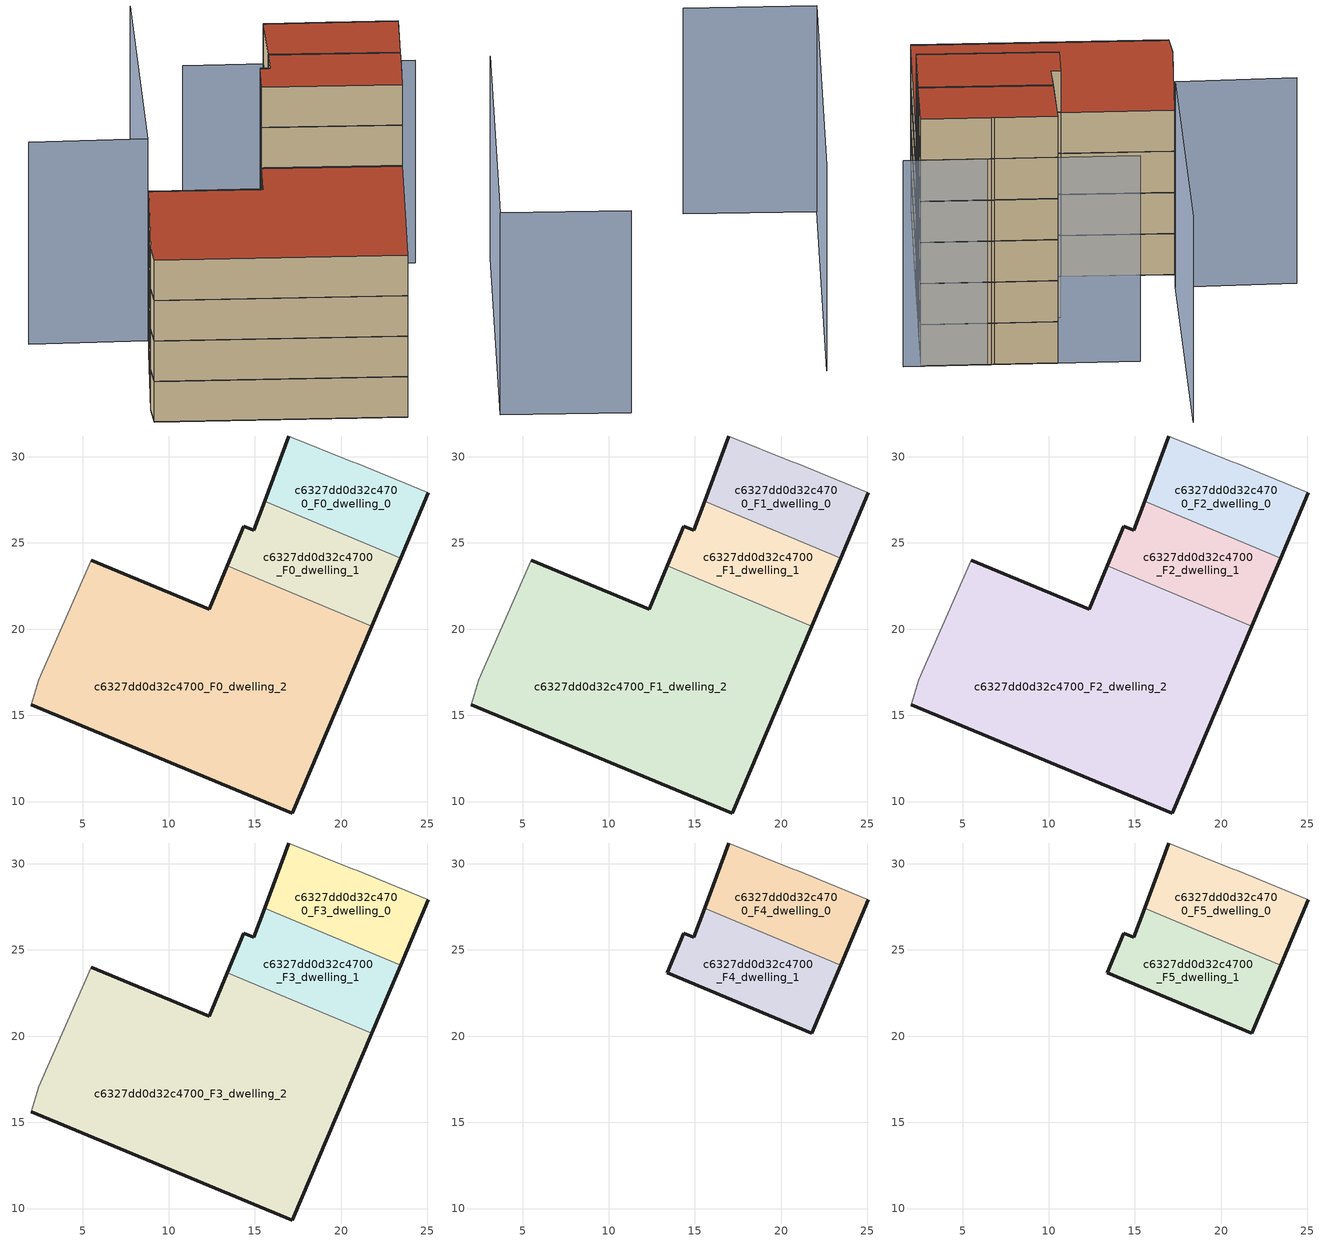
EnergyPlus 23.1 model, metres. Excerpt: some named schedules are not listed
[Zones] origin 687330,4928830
c6327dd0d32c4700_F0_dwelling_0
 floor ground (EU_floor_Construction): 23.44,24.11 25.04,27.92 20.89,29.62 20.7,29.7 16.97,31.21 15.56,27.42 z0
 wall outside (EU_wall_Construction): 25.04,27.92 23.44,24.11 / 15.56,27.42 16.97,31.21 z0:3
 wall adiabatic (EU_wall_Construction): 16.97,31.21 20.7,29.7 20.89,29.62 25.04,27.92 z0:3
 wall to c6327dd0d32c4700_F0_dwelling_1 (EU_wall_Construction): 23.44,24.11 15.56,27.41 z0:3
c6327dd0d32c4700_F0_dwelling_1
 floor ground (EU_floor_Construction): 21.78,20.17 22.85,22.7 23.44,24.11 15.56,27.42 14.94,25.75 14.36,25.98 13.4,23.68 z0
 wall outside (EU_wall_Construction): 23.44,24.11 22.85,22.7 21.78,20.17 / 13.4,23.68 14.36,25.98 14.94,25.75 15.56,27.42 z0:3
 wall to c6327dd0d32c4700_F0_dwelling_2 (EU_wall_Construction): 21.77,20.17 13.4,23.68 z0:3
c6327dd0d32c4700_F0_dwelling_2
 floor ground (EU_floor_Construction): 17.17,9.34 21.78,20.17 13.4,23.68 12.35,21.15 5.5,24 2.45,17.08 2.03,15.61 z0
 wall outside (EU_wall_Construction): 21.78,20.17 17.17,9.34 2.03,15.61 / 5.5,24 12.35,21.15 13.4,23.68 z0:3
 wall adiabatic (EU_wall_Construction): 2.03,15.61 2.45,17.08 5.5,24 z0:3
c6327dd0d32c4700_F1_dwelling_0
 floor to c6327dd0d32c4700_F0_dwelling_0 (EU_floor_Construction): 23.44,24.11 25.04,27.92 20.89,29.62 20.7,29.7 16.97,31.21 15.56,27.42 z3
 wall outside (EU_wall_Construction): 25.04,27.92 23.44,24.11 / 15.56,27.42 16.97,31.21 z3:6
 wall adiabatic (EU_wall_Construction): 16.97,31.21 20.7,29.7 20.89,29.62 25.04,27.92 z3:6
 wall to c6327dd0d32c4700_F1_dwelling_1 (EU_wall_Construction): 23.44,24.11 15.56,27.41 z3:6
c6327dd0d32c4700_F1_dwelling_1
 floor to c6327dd0d32c4700_F0_dwelling_1 (EU_floor_Construction): 21.77,20.17 22.85,22.7 23.44,24.11 15.56,27.42 14.94,25.75 14.36,25.98 13.4,23.68 z3
 wall outside (EU_wall_Construction): 23.44,24.11 22.85,22.7 21.78,20.17 / 13.4,23.68 14.36,25.98 14.94,25.75 15.56,27.42 z3:6
 wall to c6327dd0d32c4700_F1_dwelling_2 (EU_wall_Construction): 21.77,20.17 13.4,23.68 z3:6
c6327dd0d32c4700_F1_dwelling_2
 floor to c6327dd0d32c4700_F0_dwelling_2 (EU_floor_Construction): 17.17,9.34 21.77,20.17 13.4,23.68 12.35,21.15 5.5,24 2.45,17.08 2.03,15.61 z3
 wall outside (EU_wall_Construction): 21.78,20.17 17.17,9.34 2.03,15.61 / 5.5,24 12.35,21.15 13.4,23.68 z3:6
 wall adiabatic (EU_wall_Construction): 2.03,15.61 2.45,17.08 5.5,24 z3:6
c6327dd0d32c4700_F2_dwelling_0
 floor to c6327dd0d32c4700_F1_dwelling_0 (EU_floor_Construction): 23.44,24.11 25.04,27.92 20.89,29.62 20.7,29.7 16.97,31.21 15.56,27.42 z6
 wall outside (EU_wall_Construction): 25.04,27.92 23.44,24.11 / 15.56,27.42 16.97,31.21 z6:9
 wall adiabatic (EU_wall_Construction): 16.97,31.21 20.7,29.7 20.89,29.62 25.04,27.92 z6:9
 wall to c6327dd0d32c4700_F2_dwelling_1 (EU_wall_Construction): 23.44,24.11 15.56,27.41 z6:9
c6327dd0d32c4700_F2_dwelling_1
 floor to c6327dd0d32c4700_F1_dwelling_1 (EU_floor_Construction): 21.77,20.17 22.85,22.7 23.44,24.11 15.56,27.42 14.94,25.75 14.36,25.98 13.4,23.68 z6
 wall outside (EU_wall_Construction): 23.44,24.11 22.85,22.7 21.78,20.17 / 13.4,23.68 14.36,25.98 14.94,25.75 15.56,27.42 z6:9
 wall to c6327dd0d32c4700_F2_dwelling_2 (EU_wall_Construction): 21.77,20.17 13.4,23.68 z6:9
c6327dd0d32c4700_F2_dwelling_2
 floor to c6327dd0d32c4700_F1_dwelling_2 (EU_floor_Construction): 17.17,9.34 21.77,20.17 13.4,23.68 12.35,21.15 5.5,24 2.45,17.08 2.03,15.61 z6
 wall outside (EU_wall_Construction): 21.78,20.17 17.17,9.34 2.03,15.61 / 5.5,24 12.35,21.15 13.4,23.68 z6:9
 wall adiabatic (EU_wall_Construction): 2.03,15.61 2.45,17.08 5.5,24 z6:9
c6327dd0d32c4700_F3_dwelling_0
 floor to c6327dd0d32c4700_F2_dwelling_0 (EU_floor_Construction): 23.44,24.11 25.04,27.92 20.89,29.62 20.7,29.7 16.97,31.21 15.56,27.42 z9
 wall outside (EU_wall_Construction): 25.04,27.92 23.44,24.11 / 15.56,27.42 16.97,31.21 z9:12
 wall adiabatic (EU_wall_Construction): 16.97,31.21 20.7,29.7 20.89,29.62 25.04,27.92 z9:12
 wall to c6327dd0d32c4700_F3_dwelling_1 (EU_wall_Construction): 23.44,24.11 15.56,27.41 z9:12
c6327dd0d32c4700_F3_dwelling_1
 floor to c6327dd0d32c4700_F2_dwelling_1 (EU_floor_Construction): 21.77,20.17 22.85,22.7 23.44,24.11 15.56,27.42 14.94,25.75 14.36,25.98 13.4,23.68 z9
 wall outside (EU_wall_Construction): 23.44,24.11 22.85,22.7 21.78,20.17 / 13.4,23.68 14.36,25.98 14.94,25.75 15.56,27.42 z9:12
 wall to c6327dd0d32c4700_F3_dwelling_2 (EU_wall_Construction): 21.77,20.17 13.4,23.68 z9:12
c6327dd0d32c4700_F3_dwelling_2
 floor to c6327dd0d32c4700_F2_dwelling_2 (EU_floor_Construction): 17.17,9.34 21.77,20.17 13.4,23.68 12.35,21.15 5.5,24 2.45,17.08 2.03,15.61 z9
 wall outside (EU_wall_Construction): 21.78,20.17 17.17,9.34 2.03,15.61 / 5.5,24 12.35,21.15 13.4,23.68 z9:12
 wall adiabatic (EU_wall_Construction): 2.03,15.61 2.45,17.08 5.5,24 z9:12
 roof outside (EU_roof_Construction): 21.78,20.17 17.17,9.34 2.03,15.61 2.45,17.08 5.5,24 12.35,21.15 13.4,23.68 z12
c6327dd0d32c4700_F4_dwelling_0
 floor to c6327dd0d32c4700_F3_dwelling_0 (EU_floor_Construction): 23.44,24.11 25.04,27.92 20.89,29.62 20.7,29.7 16.97,31.21 15.56,27.42 z12
 wall outside (EU_wall_Construction): 25.04,27.92 23.44,24.11 / 15.56,27.42 16.97,31.21 z12:15
 wall adiabatic (EU_wall_Construction): 16.97,31.21 20.7,29.7 20.89,29.62 25.04,27.92 z12:15
 wall to c6327dd0d32c4700_F4_dwelling_1 (EU_wall_Construction): 23.44,24.11 15.56,27.41 z12:15
c6327dd0d32c4700_F4_dwelling_1
 floor to c6327dd0d32c4700_F3_dwelling_1 (EU_floor_Construction): 21.77,20.17 22.85,22.7 23.44,24.11 15.56,27.42 14.94,25.75 14.36,25.98 13.4,23.68 z12
 wall outside (EU_wall_Construction): 23.44,24.11 22.85,22.7 21.78,20.17 13.4,23.68 14.36,25.98 14.94,25.75 15.56,27.42 z12:15
c6327dd0d32c4700_F5_dwelling_0
 floor to c6327dd0d32c4700_F4_dwelling_0 (EU_floor_Construction): 23.44,24.11 25.04,27.92 20.89,29.62 20.7,29.7 16.97,31.21 15.56,27.42 z15
 wall outside (EU_wall_Construction): 25.04,27.92 23.44,24.11 / 15.56,27.42 16.97,31.21 z15:18
 wall adiabatic (EU_wall_Construction): 16.97,31.21 20.7,29.7 20.89,29.62 25.04,27.92 z15:18
 wall to c6327dd0d32c4700_F5_dwelling_1 (EU_wall_Construction): 23.44,24.11 15.56,27.41 z15:18
 roof outside (EU_roof_Construction): 25.04,27.92 23.44,24.11 15.56,27.42 16.97,31.21 20.7,29.7 20.89,29.62 z18
c6327dd0d32c4700_F5_dwelling_1
 floor to c6327dd0d32c4700_F4_dwelling_1 (EU_floor_Construction): 21.77,20.17 22.85,22.7 23.44,24.11 15.56,27.42 14.94,25.75 14.36,25.98 13.4,23.68 z15
 wall outside (EU_wall_Construction): 23.44,24.11 22.85,22.7 21.78,20.17 13.4,23.68 14.36,25.98 14.94,25.75 15.56,27.42 z15:18
 roof outside (EU_roof_Construction): 23.44,24.11 22.85,22.7 21.78,20.17 13.4,23.68 14.36,25.98 14.94,25.75 15.56,27.42 z18
shading: 30.52,3.81 22.72,7.11 / 22.72,7.11 30.7,25.97 / 26.06,27.52 12.13,33.17 / 12.34,41.7 6.11,25.46 / 6.11,25.46 -1.09,28.22 z0:15
[Building]
EU S2 Campaign: North Axis=0; Terrain=City; Solar Distribution=FullExterior
[Site:Location]
Bologna: Latitude=44.5; Longitude=11.25; Time Zone=1; Elevation=37
[SizingPeriod:WeatherFileDays]
AnnualSizingPeriod: Begin Month=1; Begin Day of Month=1; End Month=12; End Day of Month=31; Day of Week for Start Day=Monday; Use Weather File Daylight Saving Period=No; Use Weather File Rain and Snow Indicators=No
[MATERIAL]
EU_InternalMass_Material: Roughness=MediumRough; Thickness=0.1; Conductivity=1; Density=1800; Specific Heat=900; Thermal Absorptance=0.9; Solar Absorptance=0.7; Visible Absorptance=0.7
[MATERIAL:NOMASS] Roughness=MediumRough; Thermal Absorptance=0.9; Solar Absorptance=0.7; Visible Absorptance=0.7
Name | Thermal Resistance
EU_wall_NoMass | 0.905828
EU_roof_NoMass | 0.37593
EU_floor_NoMass | 0.67114
[CONSTRUCTION]
EU_wall_Construction: EU_wall_NoMass
EU_roof_Construction: EU_roof_NoMass
EU_floor_Construction: EU_floor_NoMass
EU_InternalMass_Construction: EU_InternalMass_Material
[ZONE] Type=1; Multiplier=1; Ceiling Height=autocalculate; Floor Area=autocalculate; Part of Total Floor Area=Yes
Name | Volume
c6327dd0d32c4700_F0_dwelling_0 | 105.936
c6327dd0d32c4700_F1_dwelling_0; c6327dd0d32c4700_F2_dwelling_0; c6327dd0d32c4700_F3_dwelling_0; c6327dd0d32c4700_F4_dwelling_0; c6327dd0d32c4700_F5_dwelling_0 | 105.9375
c6327dd0d32c4700_F0_dwelling_1 | 113.606
c6327dd0d32c4700_F1_dwelling_1; c6327dd0d32c4700_F2_dwelling_1; c6327dd0d32c4700_F3_dwelling_1; c6327dd0d32c4700_F4_dwelling_1; c6327dd0d32c4700_F5_dwelling_1 | 113.604
c6327dd0d32c4700_F0_dwelling_2 | 523.462
c6327dd0d32c4700_F1_dwelling_2; c6327dd0d32c4700_F2_dwelling_2; c6327dd0d32c4700_F3_dwelling_2 | 523.461
[INTERNALMASS] Construction=EU_InternalMass_Construction
Name | Zone or ZoneList | Surface Area
c6327dd0d32c4700_F0_dwelling_0_EU_InternalMass | c6327dd0d32c4700_F0_dwelling_0 | 35.3122
c6327dd0d32c4700_F0_dwelling_1_EU_InternalMass | c6327dd0d32c4700_F0_dwelling_1 | 37.8686
c6327dd0d32c4700_F0_dwelling_2_EU_InternalMass | c6327dd0d32c4700_F0_dwelling_2 | 174.487
c6327dd0d32c4700_F1_dwelling_0_EU_InternalMass | c6327dd0d32c4700_F1_dwelling_0 | 35.3122
c6327dd0d32c4700_F1_dwelling_1_EU_InternalMass | c6327dd0d32c4700_F1_dwelling_1 | 37.8686
c6327dd0d32c4700_F1_dwelling_2_EU_InternalMass | c6327dd0d32c4700_F1_dwelling_2 | 174.487
c6327dd0d32c4700_F2_dwelling_0_EU_InternalMass | c6327dd0d32c4700_F2_dwelling_0 | 35.3122
c6327dd0d32c4700_F2_dwelling_1_EU_InternalMass | c6327dd0d32c4700_F2_dwelling_1 | 37.8686
c6327dd0d32c4700_F2_dwelling_2_EU_InternalMass | c6327dd0d32c4700_F2_dwelling_2 | 174.487
c6327dd0d32c4700_F3_dwelling_0_EU_InternalMass | c6327dd0d32c4700_F3_dwelling_0 | 35.3122
c6327dd0d32c4700_F3_dwelling_1_EU_InternalMass | c6327dd0d32c4700_F3_dwelling_1 | 37.8686
c6327dd0d32c4700_F3_dwelling_2_EU_InternalMass | c6327dd0d32c4700_F3_dwelling_2 | 174.487
c6327dd0d32c4700_F4_dwelling_0_EU_InternalMass | c6327dd0d32c4700_F4_dwelling_0 | 123.83
c6327dd0d32c4700_F4_dwelling_1_EU_InternalMass | c6327dd0d32c4700_F4_dwelling_1 | 123.831
c6327dd0d32c4700_F5_dwelling_0_EU_InternalMass | c6327dd0d32c4700_F5_dwelling_0 | 123.83
c6327dd0d32c4700_F5_dwelling_1_EU_InternalMass | c6327dd0d32c4700_F5_dwelling_1 | 123.831
[OTHEREQUIPMENT] Fuel Type=Electricity; Design Level Calculation Method=Watts/Area; Power per Zone Floor Area=1; Fraction Latent=0; Fraction Radiant=0; Fraction Lost=0; Carbon Dioxide Generation Rate=0; EndUse Subcategory=EU_Step8_InternalGains
Name | Zone or ZoneList or Space or SpaceList | Schedule
EU_Step8_InternalGain_c6327dd0d32c4700_F0_dwelling_0_f000 | c6327dd0d32c4700_F0_dwelling_0 | EU_Step8_GainSchedule_c6327dd0d32c4700_F0_dwelling_0_f000
EU_Step8_InternalGain_c6327dd0d32c4700_F0_dwelling_1_f000 | c6327dd0d32c4700_F0_dwelling_1 | EU_Step8_GainSchedule_c6327dd0d32c4700_F0_dwelling_1_f000
EU_Step8_InternalGain_c6327dd0d32c4700_F0_dwelling_2_f000 | c6327dd0d32c4700_F0_dwelling_2 | EU_Step8_GainSchedule_c6327dd0d32c4700_F0_dwelling_2_f000
EU_Step8_InternalGain_c6327dd0d32c4700_F1_dwelling_0_f000 | c6327dd0d32c4700_F1_dwelling_0 | EU_Step8_GainSchedule_c6327dd0d32c4700_F1_dwelling_0_f000
EU_Step8_InternalGain_c6327dd0d32c4700_F1_dwelling_1_f000 | c6327dd0d32c4700_F1_dwelling_1 | EU_Step8_GainSchedule_c6327dd0d32c4700_F1_dwelling_1_f000
EU_Step8_InternalGain_c6327dd0d32c4700_F1_dwelling_2_f000 | c6327dd0d32c4700_F1_dwelling_2 | EU_Step8_GainSchedule_c6327dd0d32c4700_F1_dwelling_2_f000
EU_Step8_InternalGain_c6327dd0d32c4700_F2_dwelling_0_f000 | c6327dd0d32c4700_F2_dwelling_0 | EU_Step8_GainSchedule_c6327dd0d32c4700_F2_dwelling_0_f000
EU_Step8_InternalGain_c6327dd0d32c4700_F2_dwelling_1_f000 | c6327dd0d32c4700_F2_dwelling_1 | EU_Step8_GainSchedule_c6327dd0d32c4700_F2_dwelling_1_f000
EU_Step8_InternalGain_c6327dd0d32c4700_F2_dwelling_2_f000 | c6327dd0d32c4700_F2_dwelling_2 | EU_Step8_GainSchedule_c6327dd0d32c4700_F2_dwelling_2_f000
EU_Step8_InternalGain_c6327dd0d32c4700_F3_dwelling_0_f000 | c6327dd0d32c4700_F3_dwelling_0 | EU_Step8_GainSchedule_c6327dd0d32c4700_F3_dwelling_0_f000
EU_Step8_InternalGain_c6327dd0d32c4700_F3_dwelling_1_f000 | c6327dd0d32c4700_F3_dwelling_1 | EU_Step8_GainSchedule_c6327dd0d32c4700_F3_dwelling_1_f000
EU_Step8_InternalGain_c6327dd0d32c4700_F3_dwelling_2_f000 | c6327dd0d32c4700_F3_dwelling_2 | EU_Step8_GainSchedule_c6327dd0d32c4700_F3_dwelling_2_f000
EU_Step8_InternalGain_c6327dd0d32c4700_F4_dwelling_0_f000 | c6327dd0d32c4700_F4_dwelling_0 | EU_Step8_GainSchedule_c6327dd0d32c4700_F4_dwelling_0_f000
EU_Step8_InternalGain_c6327dd0d32c4700_F4_dwelling_1_f000 | c6327dd0d32c4700_F4_dwelling_1 | EU_Step8_GainSchedule_c6327dd0d32c4700_F4_dwelling_1_f000
EU_Step8_InternalGain_c6327dd0d32c4700_F5_dwelling_0_f000 | c6327dd0d32c4700_F5_dwelling_0 | EU_Step8_GainSchedule_c6327dd0d32c4700_F5_dwelling_0_f000
EU_Step8_InternalGain_c6327dd0d32c4700_F5_dwelling_1_f000 | c6327dd0d32c4700_F5_dwelling_1 | EU_Step8_GainSchedule_c6327dd0d32c4700_F5_dwelling_1_f000
[ZONEVENTILATION:DESIGNFLOWRATE] Schedule=EU_AlwaysOn; Design Flow Rate Calculation Method=AirChanges/Hour; Air Changes per Hour=0.73129; Ventilation Type=Natural; Fan Pressure Rise=0; Fan Total Efficiency=1; Constant Term Coefficient=1; Temperature Term Coefficient=0; Velocity Term Coefficient=0; Velocity Squared Term Coefficient=0; Minimum Indoor Temperature=-100; Maximum Indoor Temperature=100; Delta Temperature=-100; Minimum Outdoor Temperature=-100; Maximum Outdoor Temperature=100; Maximum Wind Speed=40
Name | Zone or ZoneList or Space or SpaceList
EU_ConstantAir_c6327dd0d32c4700_F0_dwelling_0 | c6327dd0d32c4700_F0_dwelling_0
EU_ConstantAir_c6327dd0d32c4700_F0_dwelling_1 | c6327dd0d32c4700_F0_dwelling_1
EU_ConstantAir_c6327dd0d32c4700_F0_dwelling_2 | c6327dd0d32c4700_F0_dwelling_2
EU_ConstantAir_c6327dd0d32c4700_F1_dwelling_0 | c6327dd0d32c4700_F1_dwelling_0
EU_ConstantAir_c6327dd0d32c4700_F1_dwelling_1 | c6327dd0d32c4700_F1_dwelling_1
EU_ConstantAir_c6327dd0d32c4700_F1_dwelling_2 | c6327dd0d32c4700_F1_dwelling_2
EU_ConstantAir_c6327dd0d32c4700_F2_dwelling_0 | c6327dd0d32c4700_F2_dwelling_0
EU_ConstantAir_c6327dd0d32c4700_F2_dwelling_1 | c6327dd0d32c4700_F2_dwelling_1
EU_ConstantAir_c6327dd0d32c4700_F2_dwelling_2 | c6327dd0d32c4700_F2_dwelling_2
EU_ConstantAir_c6327dd0d32c4700_F3_dwelling_0 | c6327dd0d32c4700_F3_dwelling_0
EU_ConstantAir_c6327dd0d32c4700_F3_dwelling_1 | c6327dd0d32c4700_F3_dwelling_1
EU_ConstantAir_c6327dd0d32c4700_F3_dwelling_2 | c6327dd0d32c4700_F3_dwelling_2
EU_ConstantAir_c6327dd0d32c4700_F4_dwelling_0 | c6327dd0d32c4700_F4_dwelling_0
EU_ConstantAir_c6327dd0d32c4700_F4_dwelling_1 | c6327dd0d32c4700_F4_dwelling_1
EU_ConstantAir_c6327dd0d32c4700_F5_dwelling_0 | c6327dd0d32c4700_F5_dwelling_0
EU_ConstantAir_c6327dd0d32c4700_F5_dwelling_1 | c6327dd0d32c4700_F5_dwelling_1
[HVACTEMPLATE:THERMOSTAT] Constant Heating Setpoint=20; Constant Cooling Setpoint=50
EU_HeatOnly_c6327dd0d32c4700_F0_dwelling_0; EU_HeatOnly_c6327dd0d32c4700_F0_dwelling_1; EU_HeatOnly_c6327dd0d32c4700_F0_dwelling_2; EU_HeatOnly_c6327dd0d32c4700_F1_dwelling_0; EU_HeatOnly_c6327dd0d32c4700_F1_dwelling_1; EU_HeatOnly_c6327dd0d32c4700_F1_dwelling_2; EU_HeatOnly_c6327dd0d32c4700_F2_dwelling_0; EU_HeatOnly_c6327dd0d32c4700_F2_dwelling_1; EU_HeatOnly_c6327dd0d32c4700_F2_dwelling_2; EU_HeatOnly_c6327dd0d32c4700_F3_dwelling_0; EU_HeatOnly_c6327dd0d32c4700_F3_dwelling_1; EU_HeatOnly_c6327dd0d32c4700_F3_dwelling_2; EU_HeatOnly_c6327dd0d32c4700_F4_dwelling_0; EU_HeatOnly_c6327dd0d32c4700_F4_dwelling_1; EU_HeatOnly_c6327dd0d32c4700_F5_dwelling_0; EU_HeatOnly_c6327dd0d32c4700_F5_dwelling_1
[HVACTEMPLATE:ZONE:IDEALLOADSAIRSYSTEM] System Availability Schedule=EU_AlwaysOn; Maximum Heating Supply Air Temperature=50; Minimum Cooling Supply Air Temperature=13; Maximum Heating Supply Air Humidity Ratio=0.0156; Minimum Cooling Supply Air Humidity Ratio=0.0077; Heating Limit=NoLimit; Cooling Limit=NoLimit; Heating Availability Schedule=EU_AlwaysOn; Cooling Availability Schedule=EU_CoolingOff; Dehumidification Control Type=ConstantSensibleHeatRatio; Cooling Sensible Heat Ratio=0.7; Dehumidification Setpoint=60; Humidification Control Type=None; Humidification Setpoint=30; Outdoor Air Method=None; Outdoor Air Flow Rate per Person=0.00944; Outdoor Air Flow Rate per Zone Floor Area=0; Outdoor Air Flow Rate per Zone=0; Demand Controlled Ventilation Type=None; Outdoor Air Economizer Type=NoEconomizer; Heat Recovery Type=None; Sensible Heat Recovery Effectiveness=0.7; Latent Heat Recovery Effectiveness=0.65
Name | Template Thermostat
c6327dd0d32c4700_F0_dwelling_0 | EU_HeatOnly_c6327dd0d32c4700_F0_dwelling_0
c6327dd0d32c4700_F0_dwelling_1 | EU_HeatOnly_c6327dd0d32c4700_F0_dwelling_1
c6327dd0d32c4700_F0_dwelling_2 | EU_HeatOnly_c6327dd0d32c4700_F0_dwelling_2
c6327dd0d32c4700_F1_dwelling_0 | EU_HeatOnly_c6327dd0d32c4700_F1_dwelling_0
c6327dd0d32c4700_F1_dwelling_1 | EU_HeatOnly_c6327dd0d32c4700_F1_dwelling_1
c6327dd0d32c4700_F1_dwelling_2 | EU_HeatOnly_c6327dd0d32c4700_F1_dwelling_2
c6327dd0d32c4700_F2_dwelling_0 | EU_HeatOnly_c6327dd0d32c4700_F2_dwelling_0
c6327dd0d32c4700_F2_dwelling_1 | EU_HeatOnly_c6327dd0d32c4700_F2_dwelling_1
c6327dd0d32c4700_F2_dwelling_2 | EU_HeatOnly_c6327dd0d32c4700_F2_dwelling_2
c6327dd0d32c4700_F3_dwelling_0 | EU_HeatOnly_c6327dd0d32c4700_F3_dwelling_0
c6327dd0d32c4700_F3_dwelling_1 | EU_HeatOnly_c6327dd0d32c4700_F3_dwelling_1
c6327dd0d32c4700_F3_dwelling_2 | EU_HeatOnly_c6327dd0d32c4700_F3_dwelling_2
